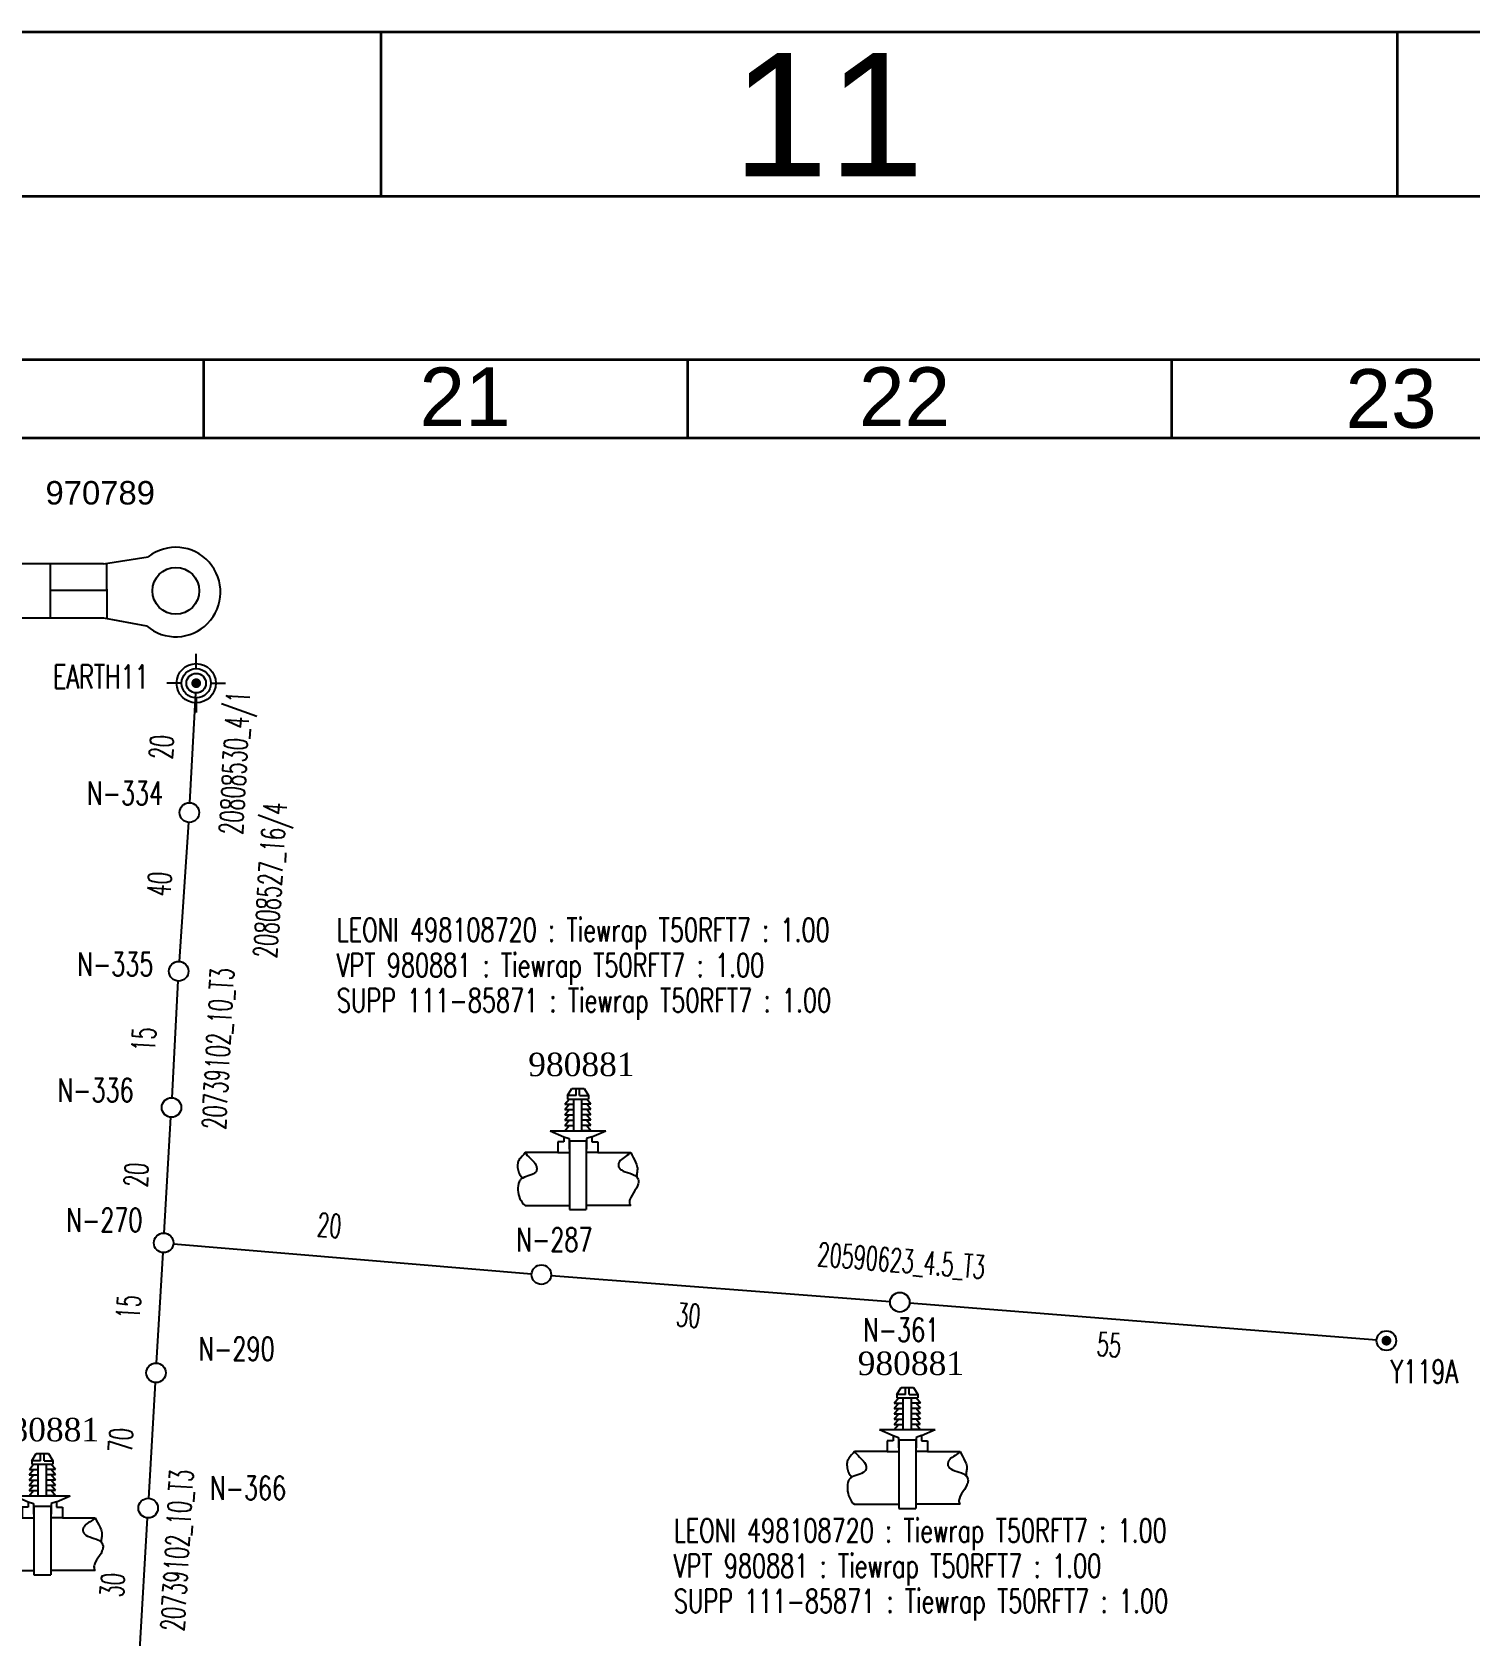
# Model space of a CAD drawing. Header units: millimetres. Extents: x -78 to 6757, y -2226 to 2184.
# Drawn here: x 2431.1 to 2798.7, y 1773.8 to 2183.8 of the extents above; entities that cross this region are included whole.
import ezdxf

# ---------------------------------------------------------------- set-up
doc = ezdxf.new("R2010")
doc.units = ezdxf.units.MM
for name, color, linetype in [('LAYER_0', 7, 'Continuous'), ('Leoni-Framelayer', 7, 'Continuous'), ('SYMBOLS', 7, 'Continuous')]:
    doc.layers.add(name, color=color, linetype=linetype)
doc.styles.add('HS-BUNDLE-DIMENSION', font='ROMANS.SHX', dxfattribs={"width": 0.6, "height": 6})
doc.styles.add('HS-NODE', font='ROMANS.SHX', dxfattribs={"width": 0.7, "height": 6})
doc.styles.add('HS-PART-NO', font='ROMANS.SHX', dxfattribs={"width": 0.7, "height": 6})
doc.styles.get("Standard").update_dxf_attribs({"font": 'TIMES.TTF'})
doc.linetypes.add('20590623', pattern='A,0.0001,-0.2,[132,ltypeshp.shx,S=0.2,R=0,X=-0.2,Y=0],-0.2', length=0.4001)
doc.linetypes.add('20739102', pattern='A,0.0001,-0.2,[132,ltypeshp.shx,S=0.2,R=0,X=-0.2,Y=0],-0.2', length=0.4001)
doc.linetypes.add('20808527', pattern='A,0.4,-0.2,["X",Standard,S=0.3,R=0,X=-0.1,Y=-0.15],-0.2', length=0.8)
doc.linetypes.add('20808530', pattern='A,0.4,-0.2,["X",Standard,S=0.3,R=0,X=-0.1,Y=-0.15],-0.2', length=0.8)
doc.linetypes.add('ZIPPED_TUBE', pattern='A,0.0001,-0.25,["~",Standard,S=1,R=0,X=-0.3,Y=-0.6],-0.25', length=0.5001)

# ---------------------------------------------------------------- blocks, each defined once
blk = doc.blocks.new('A2-frame')
at = {"layer": 'Leoni-Framelayer', "linetype": 'Continuous', "lineweight": 35}
for p, q in [((247.5, 898.584), (247.5, 902.584)), ((272.25, 898.584), (272.25, 902.584))]:
    blk.add_line(p, q, dxfattribs=at)
for points in [[(0, 482.584), (594, 482.584), (594, 902.584), (0, 902.584)], [(4, 486.584), (590, 486.584), (590, 898.584), (4, 898.584)]]:
    blk.add_lwpolyline(points, close=True, dxfattribs=at)
at = {"layer": 'Leoni-Framelayer', "linetype": 'Continuous', "lineweight": 35, "insert": (260.716, 902.072), "char_height": 3, "width": 0.33998, "attachment_point": 3}
blk.add_mtext('{\\fArial|b0|i0|c0|p34;11}', dxfattribs=at)
blk = doc.blocks.new('1st page')
at = {"color": 92, "linetype": 'Continuous'}
blk.add_lwpolyline([(0, 0), (0, 2100), (2970.01, 2100), (2970.01, 0), (0, 0), (0, 0)], dxfattribs=at)
at = {"layer": 'Leoni-Framelayer', "linetype": 'Continuous', "lineweight": 35}
for p, q in [((2475, 2080), (2475, 2100)), ((2598.75, 2080), (2598.75, 2100)), ((2722.5, 2080), (2722.5, 2100))]:
    blk.add_line(p, q, dxfattribs=at)
for points in [[(0, 0), (2970, 0), (2970, 2100), (0, 2100)], [(20, 20), (2950, 20), (2950, 2080), (20, 2080)]]:
    blk.add_lwpolyline(points, close=True, dxfattribs=at)
at = {"layer": 'Leoni-Framelayer', "linetype": 'Continuous', "lineweight": 35, "char_height": 15, "width": 1.6999}
for s, insert, attachment_point in [('{\\fArial|b0|i0|c0|p34;21}', (2530.16, 2098.06), 1), ('{\\fArial|b0|i0|c0|p34;22}', (2665.83, 2098.1), 3), ('{\\fArial|b0|i0|c0|p34;23}', (2790.19, 2097.62), 3)]:
    blk.add_mtext(s, dxfattribs=dict(at, insert=insert, attachment_point=attachment_point))
blk = doc.blocks.new('A$C744B5124')
at = {"layer": 'LAYER_0', "color": 7}
for points in [[(9.57, 8.09), (0, 8.09)], [(0, 8.09), (0, 5.09)], [(3.62, 8.09), (3.62, 2.11)], [(9.57, 8.09), (14.54, 8.88)], [(9.93, 7.68), (9.93, 8.11)], [(9.93, 5.18), (9.93, 7.68)], [(0, 5.09), (0, 2.11)], [(3.62, 5.18), (9.93, 5.18)], [(9.93, 5.27), (9.93, 2.11)], [(0, 2.09), (9.57, 2.09)], [(9.57, 2.09), (14.35, 1.2)]]:
    blk.add_lwpolyline(points, dxfattribs=at)
blk.add_circle((17.6, 5.09), 2.6, dxfattribs=at)
blk.add_arc((17.6, 4.96), 4.97, 229.2112, 127.9526, dxfattribs=at)
blk = doc.blocks.new('A$C11DD7B60')
at = {"layer": 'LAYER_0', "color": 7, "linetype": 'Continuous', "xscale": 2.299999999999997, "yscale": 2.299999999999997, "zscale": 2.3}
blk.add_blockref('A$C744B5124', (0, 0), dxfattribs=at)
at = {"layer": 'LAYER_0', "color": 7, "linetype": 'Continuous', "insert": (7.18, 39.78), "char_height": 6, "width": 590.658, "attachment_point": 1}
blk.add_mtext('{\\fArial|b0|i0|c0|p32;970789}', dxfattribs=at)
blk = doc.blocks.new('412009526')
at = {"layer": 'LAYER_0', "color": 7, "linetype": 'Continuous'}
blk.add_blockref('A$C11DD7B60', (88.16, 83.88), dxfattribs=at)
blk = doc.blocks.new('A$C3CDF263F')
at = {"layer": 'SYMBOLS', "color": 7}
for points in [[(14.14, 32.4), (15.39, 34.4)], [(16.64, 32.4), (14.14, 32.4)], [(14.14, 32.4), (14.14, 31.4)], [(15.39, 34.4), (18.89, 34.4)], [(16.64, 32.4), (16.64, 34.4)], [(17.64, 32.4), (17.64, 34.4)], [(17.64, 32.4), (20.14, 32.4)], [(18.89, 34.4), (20.14, 32.4)], [(20.14, 32.4), (20.14, 31.4)], [(13.43, 28.4), (14.64, 29.9)], [(13.43, 28.4), (15.98, 28.4)], [(13.43, 26.9), (14.63, 28.4)], [(13.44, 29.9), (14.64, 31.4)], [(13.44, 29.9), (15.99, 29.9)], [(14.14, 31.4), (20.14, 31.4)], [(15.98, 22.4), (15.98, 31.4)], [(18.28, 22.4), (18.28, 31.4)], [(20.83, 28.4), (18.28, 28.4)], [(20.84, 29.9), (18.29, 29.9)], [(20.84, 29.9), (19.64, 31.4)], [(20.84, 28.4), (19.64, 29.9)], [(20.84, 26.9), (19.64, 28.4)], [(13.43, 26.9), (15.98, 26.9)], [(13.43, 25.4), (14.63, 26.9)], [(13.43, 25.4), (15.98, 25.4)], [(13.43, 23.9), (14.63, 25.4)], [(13.43, 23.9), (15.98, 23.9)], [(13.43, 22.4), (14.63, 23.9)], [(20.83, 26.9), (18.28, 26.9)], [(20.83, 25.4), (18.28, 25.4)], [(20.83, 23.9), (18.28, 23.9)], [(20.84, 25.4), (19.63, 26.9)], [(20.83, 23.9), (19.63, 25.4)], [(20.83, 22.4), (19.63, 23.9)], [(9.23, 22.4), (13.13, 20.7)], [(9.23, 22.4), (25.03, 22.4)], [(11.43, 19.2), (11.43, 16.2)], [(13.13, 19.2), (11.43, 19.2)], [(13.13, 20.7), (14.63, 20.2)], [(13.13, 20.7), (13.13, 19.2)], [(13.43, 22.4), (15.98, 22.4)], [(14.63, 20.2), (14.63, 17.2)], [(14.73, 19.5), (14.73, 0)], [(14.73, 19.5), (19.53, 19.5)], [(20.83, 22.4), (18.28, 22.4)], [(19.53, 19.5), (19.53, 0)], [(21.13, 20.7), (19.63, 20.2)], [(19.63, 20.2), (19.63, 17.2)], [(21.13, 20.7), (25.03, 22.4)], [(21.13, 20.7), (21.13, 19.2)], [(21.13, 19.2), (22.83, 19.2)], [(22.83, 19.2), (22.83, 16.2)], [(2.13, 16.2), (1.78, 15.69), (1.31, 15.22), (0.89, 14.73), (0.69, 14.49), (0.49, 14.24), (0.35, 13.97), (0.2, 13.7), (0.09, 13.42), (0.05, 13.11), (0, 12.75), (0, 12.36), (0.03, 11.97), (0.06, 11.58), (0.14, 11.18), (0.25, 10.81), (0.37, 10.43), (0.53, 10.08), (0.73, 9.76), (0.94, 9.44), (1.19, 9.17), (1.49, 8.96)], [(2.13, 16.2), (2.4, 15.79), (2.77, 15.4), (3.16, 15.01), (3.54, 14.62), (3.95, 14.24), (4.32, 13.85), (4.68, 13.45), (5, 13.05), (5.21, 12.63), (5.31, 12.41), (5.38, 12.2), (5.42, 11.97), (5.45, 11.75), (5.45, 11.51), (5.4, 11.27), (5.36, 11.03), (5.25, 10.82), (5.11, 10.64), (4.97, 10.47), (4.78, 10.32), (4.57, 10.19), (4.15, 9.93), (3.61, 9.74), (3.06, 9.56), (2.51, 9.38), (1.95, 9.21), (1.49, 8.96), (1.25, 8.83), (1.04, 8.69), (0.87, 8.52), (0.7, 8.35), (0.56, 8.16), (0.47, 7.93), (0.26, 7.39), (0.15, 6.79), (0.12, 6.17), (0.1, 5.55), (0.16, 4.91), (0.31, 4.29), (0.45, 3.67), (0.68, 3.08), (0.99, 2.55), (1.29, 2.02), (1.68, 1.56), (2.13, 1.2)], [(11.43, 16.2), (2.13, 16.2)], [(11.43, 16.2), (14.73, 16.2)], [(14.63, 17.2), (14.73, 17.2)], [(19.63, 17.2), (19.53, 17.2)], [(22.83, 16.2), (19.53, 16.2)], [(22.83, 16.2), (32.13, 16.2)], [(32.13, 16.2), (31.84, 15.9), (31.47, 15.62), (31.07, 15.35), (30.68, 15.08), (30.27, 14.81), (29.89, 14.53), (29.52, 14.26), (29.19, 13.96), (28.96, 13.64), (28.85, 13.47), (28.76, 13.3), (28.7, 13.11), (28.65, 12.93), (28.63, 12.74), (28.65, 12.53), (28.68, 12.24), (28.78, 12), (28.93, 11.79), (29.08, 11.58), (29.28, 11.41), (29.52, 11.26), (29.99, 10.95), (30.61, 10.73), (31.25, 10.52), (31.89, 10.3), (32.55, 10.09), (33.09, 9.8), (33.36, 9.65), (33.6, 9.49), (33.8, 9.29), (34, 9.09), (34.16, 8.86), (34.25, 8.6), (34.36, 8.29), (34.38, 7.98), (34.34, 7.67), (34.3, 7.35), (34.2, 7.03), (34.07, 6.71), (33.79, 6.06), (33.35, 5.41), (32.93, 4.76), (32.52, 4.12), (32.13, 3.48), (31.93, 2.88), (31.84, 2.58), (31.79, 2.29), (31.81, 2.01), (31.84, 1.73), (31.94, 1.46), (32.13, 1.2)], [(32.13, 16.2), (32.44, 15.51), (32.82, 14.83), (33.17, 14.15), (33.51, 13.46), (33.83, 12.77), (34, 12.02), (34.06, 11.77), (34.06, 11.49), (34.02, 11.2), (33.99, 10.91), (33.93, 10.62), (33.89, 10.33), (33.84, 10.05), (33.81, 9.77), (33.85, 9.52), (33.88, 9.27), (33.97, 9.05), (34.16, 8.86)], [(2.13, 1.2), (14.73, 1.2)], [(32.13, 1.2), (19.53, 1.2)], [(14.73, 0), (19.53, 0)]]:
    blk.add_lwpolyline(points, dxfattribs=at)
blk = doc.blocks.new('498108720')
at = {"layer": 'LAYER_0', "color": 7, "linetype": 'Continuous', "xscale": 0.9000000000000004, "yscale": 0.8999999999999999, "zscale": 0.9}
blk.add_blockref('A$C3CDF263F', (95.67, 20.67), dxfattribs=at)
at = {"layer": 'LAYER_0', "color": 7, "linetype": 'Continuous', "insert": (98.4, 60.78), "char_height": 6, "width": 590.658, "attachment_point": 1}
blk.add_mtext('{\\fTimes New Roman|b0|i0|c0|p18;980881}', dxfattribs=at)

msp = doc.modelspace()

# ---------------------------------------------------------------- linework, layer by layer
at = {"color": 92, "linetype": 'Continuous'}
msp.add_lwpolyline([(-78.39, -2226.21), (-78.39, 2183.79), (6158.63, 2183.79), (6158.63, -2226.21), (-78.39, -2226.21), (-78.39, -2226.21)], dxfattribs=at)
at = {"color": 5}
for points in [[(2473.09, 2021.09), (2473.09, 2024.84)], [(2469.34, 2017.34), (2465.59, 2017.34)], [(2476.84, 2017.34), (2480.59, 2017.34)], [(2473.09, 2013.59), (2473.09, 2009.84)]]:
    msp.add_lwpolyline(points, dxfattribs=at)
at = {"color": 7, "linetype": 'Continuous'}
for points in [[(2472.46, 2017.34, 1.25, 1.25, 1), (2473.71, 2017.34, 1.25, 1.25, 1)], [(2776.74, 1849.27, 1.25, 1.25, 1), (2777.99, 1849.27, 1.25, 1.25, 1)]]:
    msp.add_lwpolyline(points, format="xyseb", close=True, dxfattribs=at)
at = {"color": 7, "linetype": '20808530', "ltscale": 8}
msp.add_lwpolyline([(2471.47, 1986.77), (2472.95, 2014.85)], dxfattribs=at)
at = {"color": 7, "linetype": '20808527', "ltscale": 8}
msp.add_lwpolyline([(2468.78, 1946.21), (2471.17, 1981.78)], dxfattribs=at)
at = {"color": 7, "linetype": '20739102', "ltscale": 8}
for points in [[(2466.9, 1911.36), (2468.48, 1941.22)], [(2460.96, 1808.96), (2462.68, 1838.55)], [(2458.71, 1770.27), (2460.67, 1803.97)]]:
    msp.add_lwpolyline(points, dxfattribs=at)
at = {"color": 7, "ltscale": 8}
for points in [[(2464.91, 1876.77), (2466.63, 1906.37)], [(2467.25, 1874.06), (2558.84, 1866.36)], [(2462.97, 1843.54), (2464.62, 1871.77)]]:
    msp.add_lwpolyline(points, dxfattribs=at)
at = {"color": 7, "linetype": '20590623', "ltscale": 8}
for points in [[(2563.82, 1865.96), (2650.47, 1859.29)], [(2655.46, 1858.91), (2774.87, 1849.47)]]:
    msp.add_lwpolyline(points, dxfattribs=at)
at = {"color": 5}
for radius in [5, 3.75]:
    msp.add_circle((2473.09, 2017.34), radius, dxfattribs=at)
at = {"color": 7, "linetype": 'Continuous'}
for centre in [(2473.09, 2017.34), (2471.34, 1984.27), (2468.61, 1943.71), (2466.77, 1908.87), (2464.76, 1874.27), (2561.33, 1866.15), (2652.97, 1859.1), (2777.36, 1849.27), (2462.83, 1841.05), (2460.82, 1806.47)]:
    msp.add_circle(centre, 2.5, dxfattribs=at)

# ---------------------------------------------------------------- block references
at = {"linetype": 'ZIPPED_TUBE'}
for name, p in [('1st page', (0, 0)), ('412009526', (2339.23, 1945.36)), ('498108720', (2459.57, 1862.11)), ('498108720', (2543.79, 1785.7)), ('498108720', (2322.67, 1768.76))]:
    msp.add_blockref(name, p, dxfattribs=at)
at = {"layer": 'Leoni-Framelayer', "linetype": 'Continuous', "lineweight": 35, "xscale": 10.5, "yscale": 10.5, "zscale": 10.5}
msp.add_blockref('A2-frame', (-78.39, -7293.35), dxfattribs=at)

# ---------------------------------------------------------------- texts
at = {"color": 5, "linetype": 'Continuous', "style": 'HS-NODE', "width": 0.7}
for s, p in [('EARTH11', (2436.49, 2016.02)), ('N-334', (2445.2, 1986.25)), ('N-335', (2442.71, 1942.54)), ('N-336', (2437.67, 1910.33)), ('N-270', (2439.91, 1877.12)), ('N-287', (2554.97, 1872.1)), ('N-361', (2643.61, 1849.04)), ('N-290', (2473.7, 1844.17)), ('Y119A', (2778.41, 1838.37)), ('N-366', (2476.64, 1808.6))]:
    msp.add_text(s, height=6, dxfattribs=at).set_placement(p)
at = {"color": 1, "linetype": 'Continuous', "ltscale": 8, "style": 'HS-BUNDLE-DIMENSION', "width": 0.6}
for s, rotation, p in [('20808530_4/1', 86.9717, (2484.96, 1978.51)), ('20', 86.9717, (2467.04, 1997.77)), ('20808527_16/4', 86.1577, (2493.65, 1946.92)), ('40', 86.1577, (2466.47, 1962.72)), ('20739102_10_T3', 86.9745, (2480.6, 1903.11)), ('15', 86.9745, (2462.52, 1923.07)), ('20', 86.6728, (2460.57, 1888.4)), ('20', 355.1927, (2503.81, 1876)), ('20590623_4.5_T3', 355.4821, (2631.74, 1868.42)), ('15', 86.6728, (2458.61, 1854.63)), ('30', 355.603, (2595.63, 1853)), ('55', 355.4821, (2703.14, 1845.45)), ('70', 86.6728, (2456.63, 1820.59)), ('20739102_10_T3', 86.6728, (2470, 1774.87)), ('30', 86.6728, (2454.48, 1783.54))]:
    msp.add_text(s, height=6, rotation=rotation, dxfattribs=at).set_placement(p)
at = {"color": 200, "linetype": 'Continuous', "style": 'HS-PART-NO', "width": 0.7}
for s, p in [('LEONI 498108720 : Tiewrap T50RFT7 : 1.00', (2509.04, 1951.27)), ('VPT 980881 : Tiewrap T50RFT7 : 1.00', (2509.04, 1942.27)), ('SUPP 111-85871 : Tiewrap T50RFT7 : 1.00', (2509.04, 1933.27)), ('LEONI 498108720 : Tiewrap T50RFT7 : 1.00', (2595.2, 1797.72)), ('VPT 980881 : Tiewrap T50RFT7 : 1.00', (2595.2, 1788.72)), ('SUPP 111-85871 : Tiewrap T50RFT7 : 1.00', (2595.2, 1779.72))]:
    msp.add_text(s, height=6, dxfattribs=at).set_placement(p)

doc.saveas('drawing.dxf')
